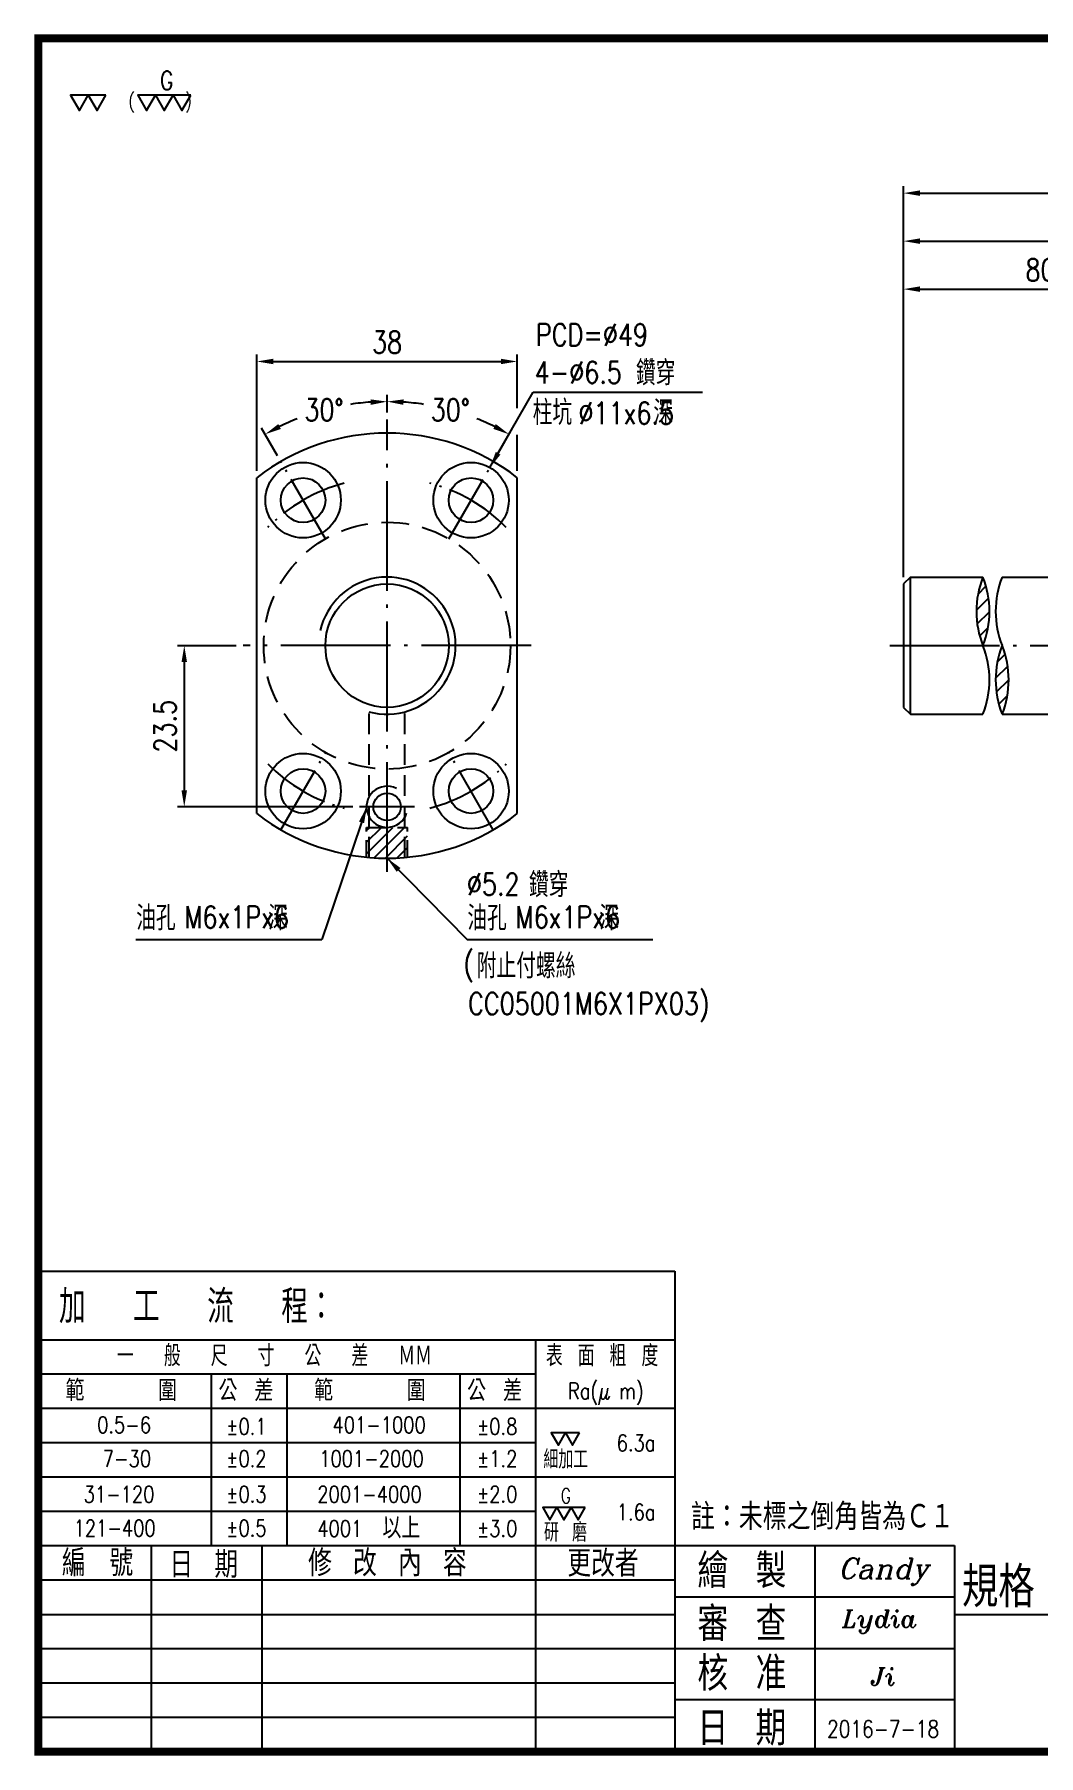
# Model space of a CAD drawing. Header units: millimetres. Extents: x 5710 to 6064, y -305 to -54.
# Drawn here: x 5709.9 to 5856.4, y -305.1 to -54.1 of the extents above; entities that cross this region are included whole.
import ezdxf
from ezdxf.enums import TextEntityAlignment as Align

# ---------------------------------------------------------------- set-up
doc = ezdxf.new("R2010")
doc.units = ezdxf.units.MM
doc.header["$LTSCALE"] = 10
doc.linetypes.add('C', pattern=[2.5625, 2, -0.25, 0.0625, -0.25])
doc.linetypes.add('H', pattern=[0.75, 0.5, -0.25])
doc.layers.get('0').update_dxf_attribs({"linetype": 'CONTINUOUS'})
doc.layers.get('DEFPOINTS').update_dxf_attribs({"linetype": 'CONTINUOUS'})
for name, color, linetype in [('04', 4, 'CONTINUOUS'), ('C', 1, 'C'), ('H', 5, 'H')]:
    doc.layers.add(name, color=color, linetype=linetype)
doc.styles.add('ROMANC', font='romanc')
doc.styles.add('SIMPLEX', font='SIMPLEX.shx', dxfattribs={"width": 0.8, "height": 3.2, "bigfont": 'chineset.shx'})
doc.styles.get("Standard").update_dxf_attribs({"font": 'TXT', "width": 0.8, "bigfont": 'CHINESET'})
doc.styles.add('WW', font='ITALICT.SHX')
doc.dimstyles.new('STANDARD$0', dxfattribs={"dimscale": 0, "dimtxt": 3.2, "dimasz": 2.4, "dimexe": 1, "dimexo": 1, "dimgap": 1.2, "dimtad": 1, "dimdec": 3, "dimrnd": 0.0005, "dimdsep": 46, "dimtxsty": 'SIMPLEX', "dimcen": 0, "dimclrd": 6, "dimclre": 6, "dimclrt": 3, "dimadec": 1, "dimazin": 2, "dimtp": -0.1, "dimtm": 0.2, "dimtfac": 1, "dimtdec": 3, "dimtmove": 2, "dimatfit": 3, "dimfxl": 0, "dimtvp": 0.790698, "dimarcsym": 0})
doc.dimstyles.new('STANDARD$2', dxfattribs={"dimscale": 0, "dimtxt": 3.2, "dimasz": 2.4, "dimexe": 1, "dimexo": 1, "dimgap": 1.2, "dimtad": 0, "dimtih": 1, "dimtoh": 1, "dimdec": 3, "dimrnd": 0.0005, "dimdsep": 46, "dimtxsty": 'SIMPLEX', "dimcen": 0, "dimclrd": 6, "dimclre": 6, "dimclrt": 3, "dimadec": 1, "dimazin": 2, "dimtp": -0.1, "dimtm": 0.2, "dimtfac": 1, "dimtdec": 3, "dimtmove": 2, "dimatfit": 3, "dimfxl": 0, "dimtvp": 0.790698, "dimarcsym": 0})
doc.dimstyles.new('STANDARD$7', dxfattribs={"dimscale": 0, "dimtxt": 3.2, "dimasz": 2.4, "dimexe": 0.5, "dimexo": 1, "dimgap": 1.2, "dimtad": 1, "dimdec": 3, "dimrnd": 0.0005, "dimdsep": 46, "dimtxsty": 'SIMPLEX', "dimcen": 0, "dimclrd": 6, "dimclre": 6, "dimclrt": 3, "dimadec": 1, "dimazin": 2, "dimtp": -0.1, "dimtm": 0.2, "dimtfac": 1, "dimtdec": 3, "dimtmove": 2, "dimatfit": 3, "dimfxl": 0, "dimtvp": 0.790698, "dimarcsym": 0})

# ---------------------------------------------------------------- blocks, each defined once
blk = doc.blocks.new('candy')
at = {"color": 3, "style": 'ROMANC', "oblique": 15}
blk.add_text('Candy', height=5.924, dxfattribs=at).set_placement((1.21, 0.7), align=Align.MIDDLE)
blk = doc.blocks.new('*D26')
at = {"color": 6, "lineweight": -2}
for p, q in [((5836.68, -133.24), (5836.68, -90.24)), ((5876.68, -132.24), (5876.68, -90.24)), ((5839.08, -91.24), (5874.28, -91.24))]:
    blk.add_line(p, q, dxfattribs=at)
at = {"color": 6}
for points in [[(5839.08, -90.84), (5839.08, -91.64), (5836.68, -91.24)], [(5874.28, -90.84), (5874.28, -91.64), (5876.68, -91.24)]]:
    blk.add_solid(points, dxfattribs=at)
at = {"layer": 'DEFPOINTS', "color": 0}
for p in [(5876.68, -91.24), (5836.68, -134.24), (5876.68, -133.24)]:
    blk.add_point(p, dxfattribs=at)
at = {"color": 3, "insert": (5856.68, -88.44), "char_height": 3.2, "attachment_point": 5, "style": 'SIMPLEX'}
blk.add_mtext('80', dxfattribs=at)
blk = doc.blocks.new('*D28')
at = {"color": 6, "lineweight": -2}
for p, q in [((5836.68, -133.24), (5836.68, -83.24)), ((5839.08, -84.24), (6001.28, -84.24)), ((6003.68, -133.24), (6003.68, -83.24))]:
    blk.add_line(p, q, dxfattribs=at)
at = {"color": 6}
for points in [[(5839.08, -83.84), (5839.08, -84.64), (5836.68, -84.24)], [(6001.28, -83.84), (6001.28, -84.64), (6003.68, -84.24)]]:
    blk.add_solid(points, dxfattribs=at)
at = {"layer": 'DEFPOINTS', "color": 0}
for p in [(6003.68, -84.24), (5836.68, -134.24), (6003.68, -134.24)]:
    blk.add_point(p, dxfattribs=at)
at = {"color": 3, "insert": (5920.18, -81.44), "char_height": 3.2, "attachment_point": 5, "style": 'SIMPLEX'}
blk.add_mtext('1480', dxfattribs=at)
blk = doc.blocks.new('*D30')
at = {"color": 6, "lineweight": -2}
for p, q in [((5836.68, -133.24), (5836.68, -76.24)), ((5839.08, -77.24), (6031.28, -77.24)), ((6033.68, -134.74), (6033.68, -76.24))]:
    blk.add_line(p, q, dxfattribs=at)
at = {"color": 6}
for points in [[(5839.08, -76.84), (5839.08, -77.64), (5836.68, -77.24)], [(6031.28, -76.84), (6031.28, -77.64), (6033.68, -77.24)]]:
    blk.add_solid(points, dxfattribs=at)
at = {"layer": 'DEFPOINTS', "color": 0}
for p in [(6033.68, -77.24), (5836.68, -134.24), (6033.68, -135.74)]:
    blk.add_point(p, dxfattribs=at)
at = {"color": 3, "insert": (5935.18, -74.44), "char_height": 3.2, "attachment_point": 5, "style": 'SIMPLEX'}
blk.add_mtext('1550', dxfattribs=at)
blk = doc.blocks.new('*D38')
at = {"color": 6, "lineweight": -2}
for p, q in [((5742.33, -117.74), (5742.33, -100.79)), ((5744.73, -101.79), (5777.93, -101.79)), ((5780.33, -108.58), (5780.33, -100.79)), ((5780.33, -117.74), (5780.33, -112.5))]:
    blk.add_line(p, q, dxfattribs=at)
at = {"color": 6}
for points in [[(5744.73, -101.39), (5744.73, -102.19), (5742.33, -101.79)], [(5777.93, -101.39), (5777.93, -102.19), (5780.33, -101.79)]]:
    blk.add_solid(points, dxfattribs=at)
at = {"layer": 'DEFPOINTS', "color": 0}
for p in [(5780.33, -101.79), (5742.33, -118.74), (5780.33, -118.74)]:
    blk.add_point(p, dxfattribs=at)
at = {"color": 3, "insert": (5761.33, -98.99), "char_height": 3.2, "attachment_point": 5, "style": 'SIMPLEX'}
blk.add_mtext('38', dxfattribs=at)
blk = doc.blocks.new('*D39')
at = {"color": 6, "lineweight": -2}
for p, q in [((5761.33, -109.24), (5761.33, -106.64)), ((5745.33, -115.53), (5743.03, -111.54))]:
    blk.add_line(p, q, dxfattribs=at)
for start, end in [(93.8633, 98.6141), (111.5836, 116.1367)]:
    blk.add_arc((5761.33, -143.24), 35.6, start, end, dxfattribs=at)
at = {"color": 6}
for points in [[(5758.92, -107.32), (5758.95, -108.12), (5761.33, -107.64)], [(5745.84, -111.63), (5745.46, -110.92), (5743.53, -112.41)]]:
    blk.add_solid(points, dxfattribs=at)
at = {"layer": 'DEFPOINTS', "color": 0}
for p in [(5755.15, -108.18), (5761.33, -110.24), (5745.83, -116.39), (5776.83, -170.09), (5761.33, -176.24)]:
    blk.add_point(p, dxfattribs=at)
at = {"color": 3, "insert": (5752.12, -108.85), "char_height": 3.2, "attachment_point": 5, "style": 'SIMPLEX'}
blk.add_mtext('30°', dxfattribs=at)
blk = doc.blocks.new('*D40')
at = {"color": 6, "lineweight": -2}
for p, q in [((5761.33, -109.24), (5761.33, -106.64)), ((5777.33, -115.53), (5779.63, -111.54))]:
    blk.add_line(p, q, dxfattribs=at)
for start, end in [(81.3859, 86.1367), (63.8633, 68.4164)]:
    blk.add_arc((5761.33, -143.24), 35.6, start, end, dxfattribs=at)
at = {"color": 6}
for points in [[(5763.72, -108.12), (5763.74, -107.32), (5761.33, -107.64)], [(5777.2, -110.92), (5776.83, -111.63), (5779.13, -112.41)]]:
    blk.add_solid(points, dxfattribs=at)
at = {"layer": 'DEFPOINTS', "color": 0}
for p in [(5761.33, -110.24), (5773.51, -109.78), (5776.83, -116.39), (5745.83, -170.09), (5761.33, -176.24)]:
    blk.add_point(p, dxfattribs=at)
at = {"color": 3, "insert": (5770.55, -108.85), "char_height": 3.2, "attachment_point": 5, "style": 'SIMPLEX'}
blk.add_mtext('30°', dxfattribs=at)
blk = doc.blocks.new('*D41')
at = {"color": 6, "lineweight": -2}
for p, q in [((5739.33, -143.24), (5730.74, -143.24)), ((5731.74, -145.64), (5731.74, -164.34)), ((5756.33, -166.74), (5730.74, -166.74))]:
    blk.add_line(p, q, dxfattribs=at)
at = {"color": 6}
for points in [[(5731.34, -145.64), (5732.14, -145.64), (5731.74, -143.24)], [(5731.34, -164.34), (5732.14, -164.34), (5731.74, -166.74)]]:
    blk.add_solid(points, dxfattribs=at)
at = {"layer": 'DEFPOINTS', "color": 0}
for p in [(5740.33, -143.24), (5731.74, -166.74), (5757.33, -166.74)]:
    blk.add_point(p, dxfattribs=at)
at = {"color": 3, "insert": (5728.94, -154.99), "char_height": 3.2, "attachment_point": 5, "rotation": 90, "style": 'SIMPLEX'}
blk.add_mtext('23.5', dxfattribs=at)

msp = doc.modelspace()

# ---------------------------------------------------------------- hatches: boundary and pattern name
at = {"layer": '04'}
h = msp.add_hatch(dxfattribs=at)
h.set_pattern_fill('_USER', color=256, scale=1.5, angle=45, style=0, pattern_type=0)
h.set_pattern_definition([(45, (5333.028, -143.2382), (-1.06066, 1.06066), [])])
h.paths.add_polyline_path([(5848.2677, -133.2382, 0.19059164), (5848.2677, -143.2382, 0.19059164)])
h.paths.add_polyline_path([(5851.0749, -143.2382, 0.19059164), (5851.0749, -153.2382, 0.19059164)])
h = msp.add_hatch(dxfattribs=at)
h.set_pattern_fill('_USER', color=256, scale=1.2, angle=45, style=0, pattern_type=0)
h.set_pattern_definition([(45, (5345.7611, -143.2382), (-0.848528, 0.848528), [])])
h.paths.add_polyline_path([(5758.7323, -169.7382), (5758.3323, -169.7382), (5758.3323, -174.0927, 0.00323908), (5758.7323, -174.129)])
h.paths.add_polyline_path([(5761.3323, -169.7382), (5758.7323, -169.7382), (5758.7323, -174.129, 0.02099549), (5761.3323, -174.2382)])
h.paths.add_polyline_path([(5763.9323, -169.7382), (5761.3323, -169.7382), (5761.3323, -174.2382, 0.02099549), (5763.9323, -174.129)])
h.paths.add_polyline_path([(5764.3323, -169.7382), (5763.9323, -169.7382), (5763.9323, -174.129, 0.00323908), (5764.3323, -174.0927)])

# ---------------------------------------------------------------- linework, layer by layer
at = {"color": 6}
for p, q in [((5782.6658, -106.2875), (5807.3358, -106.2875)), ((5724.6954, -186.092), (5751.7898, -186.092)), ((5773.011, -186.092), (5800.1053, -186.092))]:
    msp.add_line(p, q, dxfattribs=at)
for p, q in [((5742.3323, -167.7331), (5742.3323, -118.7434)), ((5780.3323, -167.7331), (5780.3323, -118.7434)), ((5837.6781, -133.2382), (5836.6781, -134.2382)), ((5836.6781, -134.2382), (5836.6781, -152.2382)), ((5837.6781, -133.2382), (5848.2677, -133.2382)), ((5837.6781, -153.2382), (5837.6781, -133.2382)), ((5851.0749, -133.2382), (5876.6781, -133.2382)), ((5836.6781, -152.2382), (5837.6781, -153.2382)), ((5837.6781, -153.2382), (5848.2677, -153.2382)), ((5851.0749, -153.2382), (5876.6781, -153.2382))]:
    msp.add_line(p, q)
at = {"color": 3}
for p, q in [((5710.4627, -234.4479), (5803.3293, -234.4479)), ((5803.3293, -234.4479), (5803.3293, -304.5348)), ((5710.4627, -244.4603), (5803.3293, -244.4603)), ((5782.9828, -244.4603), (5782.9828, -304.5348)), ((5710.4627, -249.4665), (5782.9828, -249.4665)), ((5735.7192, -274.4975), (5735.7192, -249.4665)), ((5746.7227, -249.4665), (5746.7227, -274.4975)), ((5771.9691, -249.4665), (5771.9691, -274.4975)), ((5710.4627, -254.4727), (5803.3293, -254.4727)), ((5710.4627, -259.4789), (5782.9828, -259.4789)), ((5710.4627, -264.4851), (5803.3293, -264.4851)), ((5710.4627, -269.4913), (5782.9828, -269.4913)), ((5710.4627, -274.4975), (5844.1175, -274.4975)), ((5726.9074, -274.4975), (5726.9074, -304.8335)), ((5743.0345, -274.4975), (5743.0345, -304.8335)), ((5823.7234, -274.4975), (5823.7234, -304.5348)), ((5823.7234, -274.4975), (5823.7234, -304.5348)), ((5844.1175, -274.4975), (5844.1175, -304.5348)), ((5844.1175, -274.4975), (5844.1175, -304.5348)), ((5710.4627, -279.5037), (5803.3293, -279.5037)), ((5803.3293, -281.9753), (5844.1175, -281.9753)), ((5823.7234, -281.9753), (5844.1175, -281.9753)), ((5823.7234, -281.9753), (5823.7234, -304.5348)), ((5844.1175, -281.9753), (5844.1175, -304.5348)), ((5710.4627, -284.5629), (5803.3293, -284.5629)), ((5844.1175, -284.5629), (6063.1519, -284.5629)), ((5710.4627, -289.5161), (5844.1175, -289.5161)), ((5823.7234, -289.5161), (5844.1175, -289.5161)), ((5710.4627, -294.5223), (5803.3293, -294.5223)), ((5803.3293, -296.931), (5844.1175, -296.931)), ((5823.7234, -296.931), (5844.1175, -296.931)), ((5710.4627, -299.5285), (5803.3293, -299.5285)), ((5823.7234, -304.5348), (5844.1175, -304.5348))]:
    msp.add_line(p, q, dxfattribs=at)
at = {"const_width": 1.1726}
msp.add_lwpolyline([(5710.4627, -304.5348), (6063.1519, -304.5348), (6063.1519, -54.6756), (5710.4627, -54.6756)], close=True, dxfattribs=at)
at = {"color": 0}
for points in [[(5717.7288, -62.9586), (5715.1506, -62.9586), (5716.4397, -65.1914)], [(5720.3071, -62.9586), (5717.7288, -62.9586), (5719.018, -65.1914)], [(5727.5308, -62.9586), (5724.9526, -62.9586), (5726.2417, -65.1914)], [(5730.1091, -62.9586), (5727.5308, -62.9586), (5728.8199, -65.1914)], [(5732.6873, -62.9586), (5730.1091, -62.9586), (5731.3982, -65.1914)]]:
    msp.add_lwpolyline(points, close=True, dxfattribs=at)
at = {"color": 3}
for points in [[(5787.3584, -258.043), (5785.2958, -258.043), (5786.3271, -259.8292)], [(5789.421, -258.043), (5787.3584, -258.043), (5788.3897, -259.8292)], [(5786.105, -268.9562), (5784.0424, -268.9562), (5785.0737, -270.7425)], [(5788.1676, -268.9562), (5786.105, -268.9562), (5787.1363, -270.7425)], [(5790.2301, -268.9562), (5788.1676, -268.9562), (5789.1988, -270.7425)]]:
    msp.add_lwpolyline(points, close=True, dxfattribs=at)
for centre, radius in [((5749.0823, -122.0206), 5.5), ((5773.5823, -122.0206), 5.5), ((5749.0823, -122.0206), 3.25), ((5773.5823, -122.0206), 3.25), ((5761.3323, -143.2382), 9), ((5749.0823, -164.4559), 5.5), ((5773.5823, -164.4559), 5.5), ((5749.0823, -164.4559), 3.25), ((5773.5823, -164.4559), 3.25), ((5761.3323, -166.7382), 2)]:
    msp.add_circle(centre, radius)
for centre, radius, start, end in [((5761.3323, -143.2382), 31, 52.200278, 127.799722), ((5860.9083, -138.2382), 13.5935, 158.418638, 201.581362), ((5835.6272, -138.2382), 13.5935, 338.418638, 21.581362), ((5863.7154, -138.2382), 13.5935, 158.418638, 201.581362), ((5835.6272, -148.2382), 13.5935, 338.418638, 21.581362), ((5863.7154, -148.2382), 13.5935, 158.418638, 201.581362), ((5838.4343, -148.2382), 13.5935, 338.418638, 21.581362), ((5761.3323, -143.2382), 31, 232.200278, 307.799722)]:
    msp.add_arc(centre, radius, start, end)
at = {"layer": '04'}
for centre, radius, start, end in [((5761.3323, -143.2382), 10, 254.475799, 167.223413), ((5761.3323, -166.7382), 3, 62.60092, 341.753696)]:
    msp.add_arc(centre, radius, start, end, dxfattribs=at)
at = {"layer": 'C', "ltscale": 0.8}
for p, q in [((5761.3323, -176.2382), (5761.3323, -110.2382)), ((5782.3323, -143.2382), (5740.3323, -143.2382)), ((5834.6781, -143.2382), (6035.6781, -143.2382)), ((5765.3323, -166.7382), (5757.3323, -166.7382))]:
    msp.add_line(p, q, dxfattribs=at)
at = {"layer": 'C', "ltscale": 0.5}
for p, q in [((5752.3323, -127.6498), (5745.8323, -116.3915)), ((5770.3323, -127.6498), (5776.8323, -116.3915)), ((5745.8323, -170.085), (5752.3323, -158.8267)), ((5776.8323, -170.085), (5770.3323, -158.8267))]:
    msp.add_line(p, q, dxfattribs=at)
for start, end in [(104.754141, 135.245859), (44.754141, 75.245859), (224.754141, 255.245859), (284.754141, 315.245859)]:
    msp.add_arc((5761.3323, -143.2382), 24.5, start, end, dxfattribs=at)
at = {"layer": 'H', "ltscale": 0.6}
for p, q in [((5758.7323, -174.129), (5758.7323, -151.8545)), ((5763.9323, -174.129), (5763.9323, -151.8545)), ((5758.3323, -169.7382), (5764.3323, -169.7382))]:
    msp.add_line(p, q, dxfattribs=at)
at = {"layer": 'H', "ltscale": 0.5}
for p, q in [((5758.3323, -174.0927), (5758.3323, -169.7382)), ((5764.3323, -174.0927), (5764.3323, -169.7382))]:
    msp.add_line(p, q, dxfattribs=at)
at = {"layer": 'H', "ltscale": 0.8}
msp.add_circle((5761.3323, -143.2382), 18, dxfattribs=at)

# ---------------------------------------------------------------- block references
at = {"xscale": 0.5014073819819487, "yscale": 0.5014073819817195, "zscale": 0.5014073819817536}
msp.add_blockref('candy', (5833.0971, -278.6786), dxfattribs=at)

# ---------------------------------------------------------------- texts
at = {"color": 0, "style": 'SIMPLEX', "width": 0.8}
for s, height, p in [('G', 2.6889, (5728.1976, -60.8016)), ('(      )', 2.0201, (5723.5724, -63.8019))]:
    msp.add_text(s, height=height, dxfattribs=at).set_placement(p, align=Align.MIDDLE_LEFT)
at = {"color": 3}
for s, height, width, p in [('加  工  流  程：', 4.85574, 0.8, (5713.4668, -242.0621)), ('一  般  尺  寸  公  差  ＭＭ', 3.072876, 0.8, (5721.9202, -248.3369)), ('表 面 粗 度', 3.07288, 0.8, (5784.5012, -248.3369)), ('範    圍', 3.07567, 0.9, (5714.4156, -253.423)), ('公 差', 3.07567, 0.9, (5736.7379, -253.423)), ('範    圍', 3.07567, 0.9, (5750.6908, -253.423)), ('公 差', 3.07567, 0.9, (5773.0131, -253.423)), ('細加工', 2.71921, 0.8, (5784.1454, -263.2705)), ('註：未標之倒角皆為Ｃ１', 3.87488, 0.9, (5805.6747, -272.215)), ('以上', 3.07567, 0.9, (5760.6442, -273.4478)), ('研 磨', 2.71921, 0.8, (5784.218, -273.9113)), ('編\u3000號^J', 3.85222, 0.9, (5713.8929, -278.9653)), ('日 期', 3.85222, 0.9, (5729.5638, -279.1983)), ('修 改 內 容', 3.85222, 0.9, (5749.807, -278.9705)), ('更改者', 3.85222, 0.9, (5787.6306, -279.0292)), ('繪 製', 4.98523, 0.9, (5806.6158, -280.6825)), ('規格', 5.9, 0.9, (5845.2004, -283.4984)), ('審 查', 4.98523, 0.9, (5806.6158, -288.4297)), ('核 准', 4.98523, 0.9, (5806.6158, -295.6726)), ('日 期', 4.98523, 0.9, (5806.6072, -303.6386))]:
    msp.add_text(s, height=height, dxfattribs=dict(at, width=width)).set_placement(p)
at = {"color": 3, "style": 'SIMPLEX', "width": 0.8}
for s, height, p in [('Ra(μ m)', 2.38927, (5787.7295, -253.1488)), ('0.5-6', 2.38927, (5719.0318, -258.0861)), ('%%p0.1', 2.38927, (5737.8478, -258.3104)), ('401-1000', 2.38927, (5753.3749, -258.0861)), ('%%p0.8', 2.38927, (5774.4418, -258.3104)), ('6.3a', 2.38927, (5794.836, -260.7167)), ('7-30', 2.38927, (5719.8508, -263.0193)), ('%%p0.2', 2.38927, (5737.8478, -263.0193)), ('1001-2000', 2.38927, (5751.4362, -263.0193)), ('%%p1.2', 2.38927, (5774.4418, -263.0193)), ('31-120', 2.38927, (5717.0659, -268.2022)), ('%%p0.3', 2.38927, (5737.8478, -268.2022)), ('2001-4000', 2.38927, (5751.1562, -268.2022)), ('%%p2.0', 2.38927, (5774.4418, -268.2022)), ('1.6a', 2.38927, (5794.836, -270.8021)), ('121-400', 2.38927, (5715.6008, -273.1458)), ('%%p0.5', 2.38927, (5737.8478, -273.1458)), ('4001', 2.38927, (5751.1562, -273.2084)), ('%%p3.0', 2.38927, (5774.4418, -273.2084)), ('2016-7-18', 2.4832, (5825.5266, -302.4796))]:
    msp.add_text(s, height=height, dxfattribs=at).set_placement(p)
msp.add_text('G', height=2.1511, dxfattribs=at).set_placement((5786.6384, -267.2306), align=Align.MIDDLE_LEFT)
at = {"color": 3, "style": 'WW'}
for s, p in [('Lydia', (5827.7391, -286.4574)), ('Ji', (5831.9068, -294.9019))]:
    msp.add_text(s, height=2.55468, dxfattribs=at).set_placement(p)
at = {"color": 3, "char_height": 3.2, "attachment_point": 7, "style": 'SIMPLEX'}
for s, insert in [('PCD=%%C49', (5783.0557, -99.4926)), ('4-%%C6.5', (5782.8661, -104.9839)), ('%%C11x6.5', (5789.2533, -110.916)), ('M6x1Px6', (5731.7714, -184.4296)), ('M6x1Px6', (5780.0869, -184.4296))]:
    msp.add_mtext(s, dxfattribs=dict(at, insert=insert))
at = {"color": 3, "char_height": 3.6, "attachment_point": 7}
for s, insert in [('鑽穿', (5797.6445, -105.2704)), ('{\\Fsimplex,chineset|c136;柱坑      深}', (5782.5802, -111.069))]:
    msp.add_mtext(s, dxfattribs=dict(at, insert=insert))
at = {"color": 0, "char_height": 3.2, "attachment_point": 7, "style": 'SIMPLEX'}
for s, insert in [('%%C5.2', (5772.9842, -179.6386)), ('(', (5772.4727, -192.3028)), ('CC05001M6X1PX03)', (5773.1555, -198.1136))]:
    msp.add_mtext(s, dxfattribs=dict(at, insert=insert))
at = {"color": 0, "char_height": 3.6, "width": 29.854159, "attachment_point": 7}
for s, insert in [('鑽穿', (5782.0331, -179.9263)), ('附止付螺絲', (5774.4182, -191.7699))]:
    msp.add_mtext(s, dxfattribs=dict(at, insert=insert))
at = {"color": 3, "char_height": 3.6, "width": 29.854159, "attachment_point": 7}
for insert in [(5724.7213, -184.7718), (5773.0368, -184.7718)]:
    msp.add_mtext('{\\Fsimplex,chineset|c136;油孔      \\H0.27778x;   \\H3.6x;深}', dxfattribs=dict(at, insert=insert))

# ---------------------------------------------------------------- dimensions: what is measured, and where the dimension line sits
for base, p2, text, picture, middle in [((6033.6781, -77.2382), (6033.6781, -135.7382), '1550', '*D30', (5935.1781, -74.4382)), ((6003.6781, -84.2382), (6003.6781, -134.2382), '1480', '*D28', (5920.1781, -81.4382)), ((5876.6781, -91.2382), (5876.6781, -133.2382), '80', '*D26', (5856.6781, -88.4382))]:
    dim = msp.add_linear_dim(base=base, p1=(5836.6781, -134.2382), p2=p2, text=text, dimstyle='STANDARD$0', override={"dimscale": 1, "dimrnd": 0, "dimadec": 3, "dimtmove": 0, "dimarcsym": 1})
    dim.commit()
    dim.dimension.update_dxf_attribs({"geometry": picture, "text_midpoint": middle})
dim = msp.add_linear_dim(base=(5780.3323, -101.788), p1=(5742.3323, -118.7434), p2=(5780.3323, -118.7434), dimstyle='STANDARD$0', override={"dimscale": 1, "dimrnd": 0, "dimadec": 3, "dimtmove": 0, "dimarcsym": 1})
dim.commit()
dim.dimension.update_dxf_attribs({"geometry": '*D38', "text_midpoint": (5761.3323, -98.988)})
for base, line2, picture, middle in [((5755.1503, -108.1783), ((5776.8323, -170.085), (5745.8323, -116.3915)), '*D39', (5752.1181, -108.8505)), ((5773.5085, -109.7844), ((5745.8323, -170.085), (5776.8323, -116.3915)), '*D40', (5770.5464, -108.8505))]:
    dim = msp.add_angular_dim_2l(base=base, line1=((5761.3323, -176.2382), (5761.3323, -110.2382)), line2=line2, dimstyle='STANDARD$2', override={"dimscale": 1, "dimrnd": 0, "dimadec": 3, "dimtmove": 0, "dimarcsym": 1})
    dim.commit()
    dim.dimension.update_dxf_attribs({"geometry": picture, "text_midpoint": middle})
dim = msp.add_linear_dim(base=(5731.7406, -166.7382), p1=(5740.3323, -143.2382), p2=(5757.3323, -166.7382), angle=90, dimstyle='STANDARD$0', override={"dimscale": 1, "dimrnd": 0, "dimadec": 3, "dimtmove": 0, "dimarcsym": 1})
dim.commit()
dim.dimension.update_dxf_attribs({"geometry": '*D41', "text_midpoint": (5728.9406, -154.9882)})

# ---------------------------------------------------------------- leaders
for points in [[(5776.3323, -117.2575), (5782.6658, -106.2875)], [(5758.3784, -166.7382), (5751.7898, -186.092)], [(5761.3323, -174.2382), (5773.011, -186.092)]]:
    msp.add_leader(points, dimstyle='STANDARD$7', override={"dimscale": 1, "dimexe": 1, "dimgap": 1.2, "dimtad": 0, "dimrnd": 0, "dimadec": 3, "dimtmove": 0, "dimarcsym": 1})

doc.saveas('drawing.dxf')
